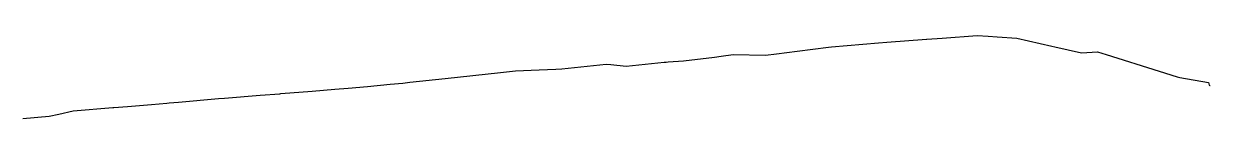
# Model space of a CAD drawing. Header units: inches. Extents: x 345672 to 499152, y 3209888 to 3245213.
# Drawn here: x 358661 to 371650, y 3213914 to 3214826 of the extents above; entities that cross this region are included whole.
import ezdxf

# ---------------------------------------------------------------- set-up
doc = ezdxf.new("R2010")
doc.units = ezdxf.units.IN
doc.header["$MEASUREMENT"] = 0
doc.layers.add('C-ROAD-CNTR-N', color=92, linetype='Continuous')

msp = doc.modelspace()

# ---------------------------------------------------------------- linework, layer by layer
at = {"layer": 'C-ROAD-CNTR-N', "color": 4, "linetype": 'Continuous', "lineweight": -3}
msp.add_lwpolyline([(358650, 3213914), (358940, 3213940), (359047, 3213964), (359202, 3214000), (359638, 3214034), (359648, 3214035), (359798, 3214048), (360059, 3214070), (360228, 3214084), (360253, 3214087), (360357, 3214095), (360793, 3214133), (360858, 3214138), (361249, 3214171), (361463, 3214187), (361474, 3214188), (361819, 3214215), (362068, 3214235), (362211, 3214247), (362425, 3214267), (362673, 3214291), (362810, 3214304), (362888, 3214312), (363276, 3214354), (363880, 3214419), (364045, 3214437), (364302, 3214447), (364485, 3214455), (364551, 3214458), (365037, 3214510), (365089, 3214506), (365256, 3214490), (365673, 3214532), (365693, 3214533), (365715, 3214535), (365885, 3214546), (366222, 3214589), (366297, 3214598), (366426, 3214615), (366781, 3214609), (366902, 3214624), (367128, 3214653), (367470, 3214696), (367504, 3214699), (368020, 3214746), (368109, 3214753), (368542, 3214784), (368546, 3214784), (368714, 3214797), (369100, 3214826), (369220, 3214818), (369319, 3214811), (369533, 3214796), (369916, 3214709), (369948, 3214702), (370240, 3214636), (370414, 3214647), (370510, 3214616), (371089, 3214433), (371287, 3214370), (371318, 3214365), (371630, 3214308), (371639, 3214280), (371646, 3214275), (371650, 3214275)], dxfattribs=at)
msp.add_lwpolyline([(358650, 3213914), (358940, 3213940), (359047, 3213964), (359202, 3214000), (359638, 3214034), (359648, 3214035), (359798, 3214048), (360059, 3214070), (360228, 3214084), (360253, 3214087), (360357, 3214095), (360793, 3214133), (360858, 3214138), (361249, 3214171), (361463, 3214187), (361474, 3214188), (361819, 3214215), (362068, 3214235), (362211, 3214247), (362425, 3214267), (362673, 3214291), (362810, 3214304), (362888, 3214312), (363276, 3214354), (363880, 3214419), (364045, 3214437), (364302, 3214447), (364485, 3214455), (364551, 3214458), (365037, 3214510), (365089, 3214506), (365256, 3214490), (365673, 3214532), (365693, 3214533), (365715, 3214535), (365885, 3214546), (366222, 3214589), (366297, 3214598), (366426, 3214615), (366781, 3214609), (366902, 3214624), (367128, 3214653), (367470, 3214696), (367504, 3214699), (368020, 3214746), (368109, 3214753), (368542, 3214784), (368546, 3214784), (368714, 3214797), (369100, 3214826), (369220, 3214818), (369319, 3214811), (369533, 3214796), (369916, 3214709), (369948, 3214702), (370240, 3214636), (370414, 3214647), (370510, 3214616), (371089, 3214433), (371287, 3214370), (371318, 3214365), (371630, 3214308), (371639, 3214280), (371646, 3214275), (371650, 3214275)], dxfattribs=at)

doc.saveas('drawing.dxf')
